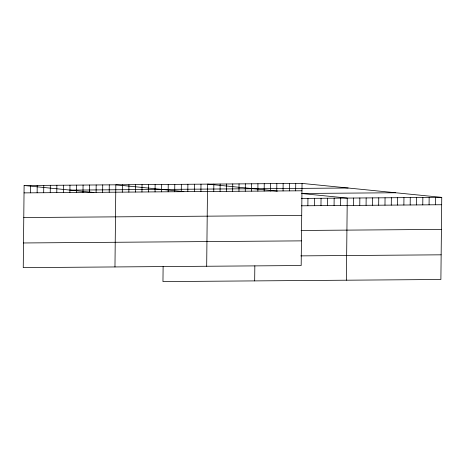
<?xml version="1.0" encoding="UTF-8"?>
<svg xmlns="http://www.w3.org/2000/svg" width="465" height="465" viewBox="0 0 465 465"><rect width="100%" height="100%" fill="white"/><g stroke="black" fill="none" stroke-linecap="round" stroke-linejoin="round"><path stroke-width="0.7" d="M24.11 185.512L23.25 267.637L301.18 265.538L302.041 183.408L24.11 185.512L93.965 192.487M30.585 192.835L30.661 185.465M37.136 192.783L37.212 185.413M43.687 192.737L43.762 185.366M50.237 192.684L50.313 185.314M56.788 192.638L56.864 185.262M63.339 192.586L63.414 185.215M69.889 192.539L69.971 185.163M76.44 192.487L76.522 185.117M82.991 192.44L83.072 185.064M89.547 192.388L89.623 185.018M96.098 192.341L96.174 184.965M102.649 192.289L102.724 184.919M109.199 192.243L109.275 184.867M114.965 266.945L115.826 184.82L183.902 191.615M122.301 192.144L122.376 184.768M128.852 192.092L128.927 184.721M135.402 192.039L135.478 184.669M141.953 191.993L142.034 184.622M148.504 191.94L148.585 184.57M155.054 191.894L155.136 184.524M161.605 191.842L161.686 184.471M163.116 266.515L162.959 281.592L440.89 279.488L441.75 197.363L302.041 183.408M168.161 191.795L168.237 184.425M174.712 191.743L174.788 184.373M181.263 191.696L181.338 184.326M187.814 191.644L187.889 184.274M194.364 191.597L194.44 184.221M200.915 191.545L200.99 184.175M206.681 266.253L207.541 184.123L277.402 191.103M213.766 191.452L213.842 184.076M220.067 191.4L220.143 184.03M226.368 191.353L226.443 183.983M232.663 191.307L232.744 183.937M238.964 191.26L239.039 183.884M245.264 191.214L245.34 183.838M251.565 191.162L251.641 183.791M254.675 280.895L254.837 265.823M257.866 191.115L257.941 183.745M264.161 191.069L264.242 183.698M270.461 191.022L270.543 183.646M276.762 190.976L276.838 183.599M283.063 190.923L283.139 183.553M289.364 190.877L289.439 183.506M295.664 190.83L295.74 183.46M307.871 205.745L307.946 198.375M314.421 205.699L314.497 198.323M320.972 205.646L321.048 198.276M327.523 205.6L327.598 198.224M334.073 205.547L334.149 198.177M340.624 205.501L340.706 198.125M346.396 280.203L347.256 198.078L301.872 193.545M353.476 205.402L353.551 198.032M359.776 205.356L359.852 197.98M366.077 205.303L366.153 197.933M372.378 205.257L372.453 197.887M378.673 205.21L378.754 197.84M384.974 205.164L385.055 197.794M391.274 205.117L391.35 197.741M397.575 205.065L397.651 197.695M403.876 205.019L403.951 197.648M410.176 204.972L410.252 197.602M416.471 204.926L416.553 197.555M422.772 204.879L422.854 197.503M429.073 204.827L429.149 197.456M435.374 204.78L435.449 197.41M70.215 190.115L348.146 188.017M24.035 192.882L301.959 190.784M301.849 193.469L395.645 192.76M301.396 198.421L441.75 197.363M301.32 205.797L441.674 204.734M23.773 217.55L301.704 215.452M301.058 230.466L441.413 229.402M23.506 242.968L301.436 240.87M300.797 255.878L441.146 254.82"/></g></svg>
